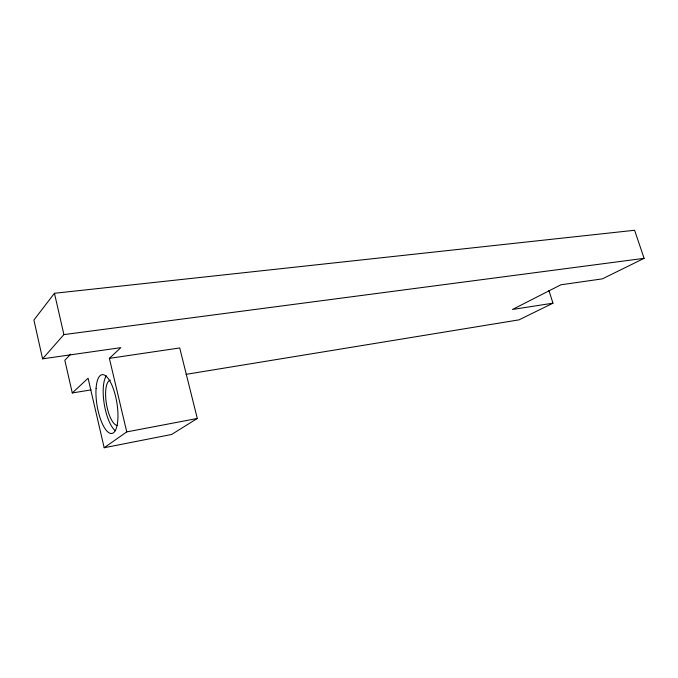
<?xml version="1.0" encoding="UTF-8"?>
<svg xmlns="http://www.w3.org/2000/svg" width="678" height="678" viewBox="0 0 678 678"><rect width="100%" height="100%" fill="white"/><g stroke="black" fill="none" stroke-linecap="round" stroke-linejoin="round"><path stroke-width="1.02" d="M548.909 290.447L552.968 303.176L512.483 309.465L560.909 284.785L602.378 278.861L644.1 258.335L634.6 230.266L54.452 293.286L33.9 320.05L42.595 358.832L120.837 347.653L109.37 358.357L126.744 431.903L104.175 447.734L88.081 378.222L72.283 392.96L64.825 360.298L70.631 354.179M42.595 358.832L63.91 334.593L644.1 258.335M109.37 358.357L179.721 347.95L197.298 418.479L171.61 434.471L104.175 447.734M552.968 303.176L519.068 319.846L186.069 374.341M126.744 431.903L197.298 418.479M72.283 392.96L91.072 389.892M54.452 293.286L63.91 334.593M117.658 425.504A22.976 7.839 80.5 0 1 106.387 403.546A22.976 7.839 80.5 0 1 110.463 380.138M115.396 430.801A29.679 10.128 80.5 0 1 104.276 404.249A29.679 10.128 80.5 0 1 106.336 375.79M96.081 388.308A29.798 9.992 80.5 0 0 110.887 433.479A29.798 9.992 80.5 0 0 113.896 390.409A29.798 9.992 80.5 0 0 96.081 388.308"/></g></svg>
